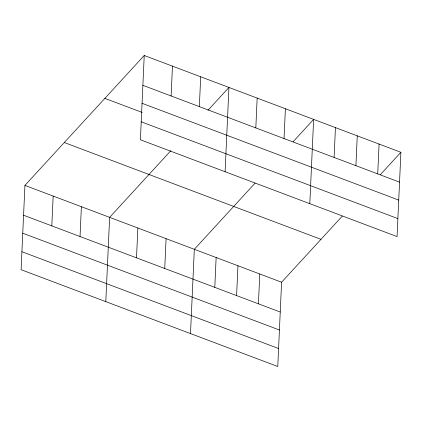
<?xml version="1.0" encoding="UTF-8"?>
<svg xmlns="http://www.w3.org/2000/svg" width="422" height="422" viewBox="0 0 422 422"><rect width="100%" height="100%" fill="white"/><g stroke="black" fill="none" stroke-linecap="round" stroke-linejoin="round"><path stroke-width="0.63" d="M144.234 55.498L140.405 139.782L397.07 236.589L400.9 152.3L144.234 55.498L24.93 185.411L21.1 269.7L277.766 366.502L281.595 282.218L342.337 216.069M51.806 225.886L53.161 196.061M80.038 236.536L81.393 206.711M105.801 301.646L109.63 217.356L170.804 150.738M136.506 257.831L137.862 228.007M171.11 95.968L172.466 66.143M164.738 268.482L166.094 238.657M199.342 106.618L200.698 76.793M190.501 333.591L194.326 249.302L255.073 183.159M214.793 287.356L216.143 257.531M225.105 171.728L228.935 87.438L207.935 110.306M236.605 295.585L237.961 265.76M255.811 127.913L257.167 98.089M258.422 303.814L259.778 273.989M284.043 138.564L285.399 108.739M309.806 203.673L313.63 119.384L293.074 141.776M334.097 157.438L335.448 127.613M355.91 165.667L357.265 135.842M377.727 173.896L379.083 144.071M380.338 174.687L400.9 152.3M142.879 85.323L399.544 182.125M142.061 103.295L398.732 200.097M104.862 98.368L142.304 112.489M141.222 121.81L397.888 218.612M64.297 142.541L320.968 239.343M24.93 185.411L281.595 282.218M23.574 215.236L280.24 312.043M22.756 233.213L279.427 330.015M21.918 251.728L278.583 348.53"/></g></svg>
